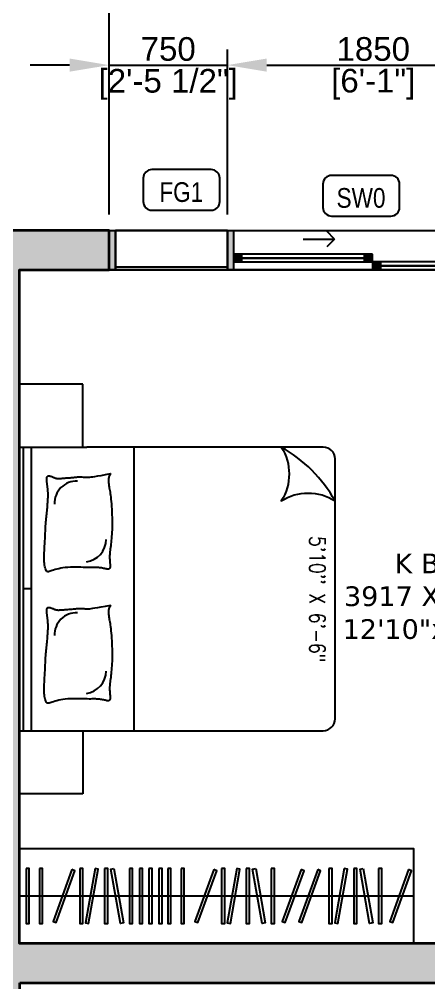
# Model space of a CAD drawing. Header units: millimetres. Extents: x 91566 to 131129, y 141753 to 207061.
# Drawn here: x 113881 to 116477, y 197751 to 203867 of the extents above; entities that cross this region are included whole.
import ezdxf
from ezdxf.enums import TextEntityAlignment as Align

# ---------------------------------------------------------------- set-up
doc = ezdxf.new("R2010")
doc.units = ezdxf.units.MM
doc.linetypes.add('Hidden Line', pattern=[978.055558, 705.555558, -272.5])
for name, color, linetype in [('A-Dimensions', 4, 'Continuous'), ('A-Furniture', 8, 'Continuous'), ('A-Hatch', 252, 'Continuous'), ('A-Room Boundary', 44, 'Continuous'), ('A-Text Main', 44, 'Continuous'), ('A-Window', 4, 'Continuous')]:
    doc.layers.add(name, color=color, linetype=linetype)
doc.layers.add('A-Wall', color=240, linetype='Continuous', lineweight=35)
doc.styles.add('2024-08-29_TOWER-A$0$simplex-0.8', font='simplex.shx', dxfattribs={"width": 0.8})
doc.styles.add('3BHK  WEST_UN-2$0$2024-08-30_TOWER-C$0$simplex-0.8', font='simplex.shx', dxfattribs={"width": 0.8})
doc.styles.add('3BHK  WEST_UN-2$0$grid_text', font='verdana.ttf')
doc.styles.add('ARIAL', font='ARIALN.TTF')
doc.styles.add('S', font='arial.ttf', dxfattribs={"height": 150})
doc.dimstyles.new('DIMSMALL', dxfattribs={"dimtxt": 150, "dimasz": 250, "dimexe": 100, "dimexo": 100, "dimgap": 25, "dimtad": 1, "dimdec": 0, "dimzin": 0, "dimdsep": 46, "dimtxsty": 'S', "dimcen": 0, "dimdle": 100, "dimclrd": 8, "dimclre": 8, "dimclrt": 256, "dimazin": 0, "dimtfac": 1, "dimtdec": 0, "dimtix": 1, "dimtmove": 0, "dimatfit": 3, "dimldrblk": '12_DatumFilled', "dimfxl": 1, "dimtolj": 1, "dimtzin": 0, "dimlwd": -1, "dimlwe": -1, "dimarcsym": 1})

# ---------------------------------------------------------------- blocks, each defined once
blk = doc.blocks.new('A$Cf35f70e6')
at = {"layer": 'A-Window', "linetype": 'Continuous'}
for points in [[(-3350, 0), (-3350, -250), (-3310, -250), (-3310, 0)], [(-2560, 0), (-2600, 0), (-2600, -250), (-2560, -250)], [(-750, 0), (-790, 0), (-790, -250), (-750, -250)], [(0, -250), (0, 0), (-40, 0), (-40, -250)], [(-2560, -200), (-2510, -200), (-2510, -150), (-2560, -150)], [(-1680, -150), (-1730, -150), (-1730, -200), (-1680, -200)], [(-1680, -250), (-1630, -250), (-1630, -200), (-1680, -200)], [(-790, -200), (-840, -200), (-840, -250), (-790, -250)]]:
    blk.add_hatch(color=256, dxfattribs=at).paths.add_polyline_path(points)
at = {"layer": 'A-Window', "linetype": 'Hidden Line'}
blk.add_line((-3350, 0), (0, 0), dxfattribs=at)
at = {"layer": 'A-Window', "linetype": 'Continuous'}
for p, q in [((-3350, -250), (-3350, 0)), ((-3350, 0), (0, 0)), ((-3350, 0), (-3310, 0)), ((-3350, -250), (-3350, 0)), ((-3350, -250), (-3350, 0)), ((-3350, -250), (-3350, 0)), ((-3310, 0), (-3310, -250)), ((-2600, 0), (-3310, 0)), ((-2600, -250), (-2600, 0)), ((-2600, 0), (-2560, 0)), ((-2560, 0), (-2560, -250)), ((-790, -250), (-790, 0)), ((-790, 0), (-750, 0)), ((-750, 0), (-750, -250)), ((-40, 0), (-750, 0)), ((-40, -250), (-40, 0)), ((-40, 0), (0, 0)), ((0, -250), (0, 0)), ((0, 0), (0, -250)), ((0, -250), (0, 0)), ((0, -250), (0, 0)), ((-2120, -55), (-1920, -55)), ((-1920, -55), (-1970, -5)), ((-1920, -55), (-1970, -105)), ((-2510, -150), (-2560, -150)), ((-2560, -150), (-2560, -200)), ((-2510, -200), (-2510, -150)), ((-2510, -175), (-1730, -175)), ((-1680, -150), (-1730, -150)), ((-1730, -150), (-1730, -200)), ((-1680, -200), (-1680, -150)), ((-3310, -232), (-2600, -232)), ((-2560, -200), (-2510, -200)), ((-1730, -200), (-1680, -200)), ((-1630, -200), (-1680, -200)), ((-1680, -200), (-1680, -250)), ((-1630, -250), (-1630, -200)), ((-1630, -225), (-840, -225)), ((-790, -200), (-840, -200)), ((-840, -200), (-840, -250)), ((-790, -250), (-790, -200)), ((-40, -232), (-750, -232)), ((-3350, -250), (0, -250)), ((-3310, -250), (-3350, -250)), ((-2560, -250), (-2600, -250)), ((-1680, -250), (-1630, -250)), ((-840, -250), (-790, -250)), ((-750, -250), (-790, -250)), ((0, -250), (-40, -250))]:
    blk.add_line(p, q, dxfattribs=at)
at = {"layer": 'A-Window', "linetype": 'Continuous', "flags": 128}
for points in [[(-2600, -250), (-3310, -250), (-3310, 0), (-2600, 0)], [(-40, 0), (-750, 0), (-750, -250), (-40, -250)], [(-2510, -175), (-1730, -175), (-1730, -150), (-2510, -150)], [(-2510, -200), (-1730, -200), (-1730, -175), (-2510, -175)], [(-1630, -225), (-840, -225), (-840, -200), (-1630, -200)], [(-1630, -250), (-840, -250), (-840, -225), (-1630, -225)]]:
    blk.add_lwpolyline(points, close=True, dxfattribs=at)
blk = doc.blocks.new('3BHK  WEST_UN-2$0$2024-08-30_TOWER-C$0$king size bed')
at = {"layer": 'A-Furniture'}
for p, q in [((0.825, 2), (-0.825, 2)), ((-0.9, 1.925), (-0.9, 0.425)), ((0.9, 0), (0.9, 1.925)), ((-0.9, 0.725), (0.9, 0.725)), ((-0.9, 0), (-0.9, 0.425)), ((0.9, 0.075), (-0.9, 0.075)), ((0, 0.075), (0, 0.025)), ((0, 0.075), (0, 0.075))]:
    blk.add_line(p, q, dxfattribs=at)
blk.add_lwpolyline([(-0.9, 1.6586, -0.292894), (-0.5586, 1.6586, -0.292894), (-0.5586, 2, 0.136668)], format="xyb", close=True, dxfattribs=at)
for points in [[(-0.7317, 0.5787), (-0.7264, 0.5744), (-0.7213, 0.571), (-0.7162, 0.5684), (-0.7111, 0.5664), (-0.7061, 0.5651), (-0.7012, 0.5642), (-0.6963, 0.5637), (-0.6914, 0.5635), (-0.6866, 0.5634), (-0.6818, 0.5635), (-0.6768, 0.5638), (-0.6717, 0.5642), (-0.6663, 0.5648), (-0.6607, 0.5656), (-0.6547, 0.5665), (-0.6482, 0.5675), (-0.6412, 0.5687), (-0.6335, 0.5701), (-0.6252, 0.5715), (-0.6161, 0.573), (-0.606, 0.5745), (-0.595, 0.576), (-0.5828, 0.5775), (-0.5695, 0.5789), (-0.5549, 0.5803), (-0.5392, 0.5815), (-0.5227, 0.5827), (-0.5057, 0.5837), (-0.4883, 0.5846), (-0.4708, 0.5853), (-0.4535, 0.5858), (-0.4365, 0.5862), (-0.4202, 0.5864), (-0.4044, 0.5863), (-0.3893, 0.5861), (-0.3746, 0.5857), (-0.3605, 0.5852), (-0.3468, 0.5844), (-0.3335, 0.5835), (-0.3207, 0.5825), (-0.3082, 0.5813), (-0.2962, 0.58), (-0.2845, 0.5786), (-0.2734, 0.5772), (-0.2628, 0.5759), (-0.2528, 0.5746), (-0.2434, 0.5735), (-0.2347, 0.5725), (-0.2266, 0.5718), (-0.2191, 0.5712), (-0.2121, 0.5708), (-0.2053, 0.5707), (-0.1987, 0.5707), (-0.1922, 0.5708), (-0.1856, 0.5712), (-0.1788, 0.5716), (-0.1717, 0.5722), (-0.1644, 0.5728), (-0.1572, 0.5733), (-0.1503, 0.5736), (-0.1438, 0.5737), (-0.138, 0.5733), (-0.1331, 0.5723), (-0.1292, 0.5707), (-0.1265, 0.5684), (-0.125, 0.5655), (-0.1243, 0.5619), (-0.1245, 0.5577), (-0.1252, 0.5531), (-0.1263, 0.5481), (-0.1276, 0.5428), (-0.129, 0.5372), (-0.1303, 0.5313), (-0.1315, 0.5253), (-0.1326, 0.5192), (-0.1336, 0.5129), (-0.1344, 0.5065), (-0.135, 0.5), (-0.1355, 0.4935), (-0.1359, 0.4869), (-0.1361, 0.4802), (-0.1362, 0.4734), (-0.1361, 0.4661), (-0.1361, 0.4583), (-0.136, 0.4496), (-0.136, 0.4399), (-0.1361, 0.4291), (-0.1363, 0.4169), (-0.1366, 0.4031), (-0.137, 0.3881), (-0.1373, 0.3722), (-0.1376, 0.3556), (-0.1376, 0.3388), (-0.1372, 0.322), (-0.1365, 0.3055), (-0.1352, 0.2896), (-0.1333, 0.2747), (-0.1309, 0.2608), (-0.1281, 0.248), (-0.1252, 0.2361), (-0.1221, 0.2253), (-0.1191, 0.2155), (-0.1163, 0.2068), (-0.1137, 0.1992), (-0.1117, 0.1927), (-0.1101, 0.1871), (-0.1093, 0.1824), (-0.1091, 0.1785), (-0.1097, 0.1751), (-0.1113, 0.1723), (-0.1138, 0.1697), (-0.1175, 0.1675), (-0.1222, 0.1653), (-0.1281, 0.1633), (-0.135, 0.1615), (-0.1427, 0.1599), (-0.1514, 0.1585), (-0.1607, 0.1573), (-0.1708, 0.1564), (-0.1814, 0.1559), (-0.1926, 0.1556), (-0.2043, 0.1557), (-0.2165, 0.1559), (-0.2293, 0.1564), (-0.2427, 0.1571), (-0.2567, 0.1578), (-0.2713, 0.1586), (-0.2866, 0.1594), (-0.3025, 0.1602), (-0.3188, 0.1609), (-0.3353, 0.1617), (-0.3517, 0.1624), (-0.3678, 0.1632), (-0.3834, 0.164), (-0.3982, 0.1648), (-0.412, 0.1656), (-0.4246, 0.1665), (-0.4362, 0.1674), (-0.4469, 0.1684), (-0.457, 0.1694), (-0.4668, 0.1704), (-0.4763, 0.1715), (-0.486, 0.1725), (-0.4959, 0.1736), (-0.5062, 0.1747), (-0.517, 0.1757), (-0.5279, 0.1767), (-0.539, 0.1776), (-0.5501, 0.1784), (-0.561, 0.1791), (-0.5717, 0.1796), (-0.5819, 0.18), (-0.5916, 0.1802), (-0.6009, 0.1801), (-0.6099, 0.1799), (-0.6186, 0.1796), (-0.6271, 0.179), (-0.6355, 0.1783), (-0.6439, 0.1774), (-0.6524, 0.1765), (-0.6611, 0.1753), (-0.6697, 0.1742), (-0.6782, 0.1732), (-0.6862, 0.1724), (-0.6937, 0.1719), (-0.7004, 0.1719), (-0.7061, 0.1725), (-0.7107, 0.1738), (-0.714, 0.1758), (-0.7161, 0.1786), (-0.7172, 0.1819), (-0.7174, 0.1857), (-0.7169, 0.1898), (-0.7159, 0.1942), (-0.7145, 0.1987), (-0.7128, 0.2031), (-0.7112, 0.2074), (-0.7095, 0.2117), (-0.7078, 0.2158), (-0.7063, 0.2199), (-0.7048, 0.2239), (-0.7035, 0.228), (-0.7025, 0.2321), (-0.7017, 0.2362), (-0.7011, 0.2403), (-0.7009, 0.2446), (-0.7008, 0.249), (-0.701, 0.2536), (-0.7012, 0.2584), (-0.7016, 0.2634), (-0.7021, 0.2687), (-0.7025, 0.2744), (-0.703, 0.2803), (-0.7035, 0.2866), (-0.7039, 0.2931), (-0.7044, 0.2998), (-0.7049, 0.3066), (-0.7054, 0.3135), (-0.706, 0.3204), (-0.7066, 0.3273), (-0.7073, 0.3341), (-0.708, 0.3409), (-0.7088, 0.3476), (-0.7094, 0.3543), (-0.71, 0.361), (-0.7105, 0.3677), (-0.7108, 0.3745), (-0.7109, 0.3813), (-0.7108, 0.3882), (-0.7105, 0.3952), (-0.7101, 0.4023), (-0.7097, 0.4094), (-0.7093, 0.4165), (-0.7091, 0.4237), (-0.7089, 0.431), (-0.709, 0.4383), (-0.7094, 0.4457), (-0.7103, 0.4542), (-0.7116, 0.4646), (-0.7137, 0.4778), (-0.7166, 0.4949), (-0.7205, 0.5168), (-0.7255, 0.5444), (-0.7317, 0.5787)], [(0.1033, 0.5787), (0.1086, 0.5744), (0.1137, 0.571), (0.1188, 0.5684), (0.1239, 0.5664), (0.1289, 0.5651), (0.1338, 0.5642), (0.1387, 0.5637), (0.1436, 0.5635), (0.1484, 0.5634), (0.1532, 0.5635), (0.1582, 0.5638), (0.1633, 0.5642), (0.1687, 0.5648), (0.1743, 0.5656), (0.1803, 0.5665), (0.1868, 0.5675), (0.1938, 0.5687), (0.2015, 0.5701), (0.2098, 0.5715), (0.2189, 0.573), (0.229, 0.5745), (0.24, 0.576), (0.2522, 0.5775), (0.2655, 0.5789), (0.2801, 0.5803), (0.2958, 0.5815), (0.3123, 0.5827), (0.3293, 0.5837), (0.3467, 0.5846), (0.3642, 0.5853), (0.3815, 0.5858), (0.3985, 0.5862), (0.4148, 0.5864), (0.4306, 0.5863), (0.4457, 0.5861), (0.4604, 0.5857), (0.4745, 0.5852), (0.4882, 0.5844), (0.5015, 0.5835), (0.5143, 0.5825), (0.5268, 0.5813), (0.5388, 0.58), (0.5505, 0.5786), (0.5616, 0.5772), (0.5722, 0.5759), (0.5822, 0.5746), (0.5916, 0.5735), (0.6003, 0.5725), (0.6084, 0.5718), (0.6159, 0.5712), (0.6229, 0.5708), (0.6297, 0.5707), (0.6363, 0.5707), (0.6428, 0.5708), (0.6494, 0.5712), (0.6562, 0.5716), (0.6633, 0.5722), (0.6706, 0.5728), (0.6778, 0.5733), (0.6847, 0.5736), (0.6912, 0.5737), (0.697, 0.5733), (0.7019, 0.5723), (0.7058, 0.5707), (0.7085, 0.5684), (0.71, 0.5655), (0.7107, 0.5619), (0.7105, 0.5577), (0.7098, 0.5531), (0.7087, 0.5481), (0.7074, 0.5428), (0.706, 0.5372), (0.7047, 0.5313), (0.7035, 0.5253), (0.7024, 0.5192), (0.7014, 0.5129), (0.7006, 0.5065), (0.7, 0.5), (0.6995, 0.4935), (0.6991, 0.4869), (0.6989, 0.4802), (0.6988, 0.4734), (0.6989, 0.4661), (0.6989, 0.4583), (0.699, 0.4496), (0.699, 0.4399), (0.6989, 0.4291), (0.6987, 0.4169), (0.6984, 0.4031), (0.698, 0.3881), (0.6977, 0.3722), (0.6974, 0.3556), (0.6974, 0.3388), (0.6978, 0.322), (0.6985, 0.3055), (0.6998, 0.2896), (0.7017, 0.2747), (0.7041, 0.2608), (0.7069, 0.248), (0.7098, 0.2361), (0.7129, 0.2253), (0.7159, 0.2155), (0.7187, 0.2068), (0.7213, 0.1992), (0.7233, 0.1927), (0.7249, 0.1871), (0.7257, 0.1824), (0.7259, 0.1785), (0.7253, 0.1751), (0.7237, 0.1723), (0.7212, 0.1697), (0.7175, 0.1675), (0.7128, 0.1653), (0.7069, 0.1633), (0.7, 0.1615), (0.6923, 0.1599), (0.6836, 0.1585), (0.6743, 0.1573), (0.6642, 0.1564), (0.6536, 0.1559), (0.6424, 0.1556), (0.6307, 0.1557), (0.6185, 0.1559), (0.6057, 0.1564), (0.5923, 0.1571), (0.5783, 0.1578), (0.5637, 0.1586), (0.5484, 0.1594), (0.5325, 0.1602), (0.5162, 0.1609), (0.4997, 0.1617), (0.4833, 0.1624), (0.4672, 0.1632), (0.4516, 0.164), (0.4368, 0.1648), (0.423, 0.1656), (0.4104, 0.1665), (0.3988, 0.1674), (0.3881, 0.1684), (0.378, 0.1694), (0.3682, 0.1704), (0.3587, 0.1715), (0.349, 0.1725), (0.3391, 0.1736), (0.3288, 0.1747), (0.318, 0.1757), (0.3071, 0.1767), (0.296, 0.1776), (0.2849, 0.1784), (0.274, 0.1791), (0.2633, 0.1796), (0.2531, 0.18), (0.2434, 0.1802), (0.2341, 0.1801), (0.2251, 0.1799), (0.2164, 0.1796), (0.2079, 0.179), (0.1995, 0.1783), (0.1911, 0.1774), (0.1826, 0.1765), (0.1739, 0.1753), (0.1653, 0.1742), (0.1568, 0.1732), (0.1488, 0.1724), (0.1413, 0.1719), (0.1346, 0.1719), (0.1289, 0.1725), (0.1243, 0.1738), (0.121, 0.1758), (0.1189, 0.1786), (0.1178, 0.1819), (0.1176, 0.1857), (0.1181, 0.1898), (0.1191, 0.1942), (0.1205, 0.1987), (0.1222, 0.2031), (0.1238, 0.2074), (0.1255, 0.2117), (0.1272, 0.2158), (0.1287, 0.2199), (0.1302, 0.2239), (0.1315, 0.228), (0.1325, 0.2321), (0.1333, 0.2362), (0.1339, 0.2403), (0.1341, 0.2446), (0.1342, 0.249), (0.134, 0.2536), (0.1338, 0.2584), (0.1334, 0.2634), (0.1329, 0.2687), (0.1325, 0.2744), (0.132, 0.2803), (0.1315, 0.2866), (0.1311, 0.2931), (0.1306, 0.2998), (0.1301, 0.3066), (0.1296, 0.3135), (0.129, 0.3204), (0.1284, 0.3273), (0.1277, 0.3341), (0.127, 0.3409), (0.1262, 0.3476), (0.1256, 0.3543), (0.125, 0.361), (0.1245, 0.3677), (0.1242, 0.3745), (0.1241, 0.3813), (0.1242, 0.3882), (0.1245, 0.3952), (0.1249, 0.4023), (0.1253, 0.4094), (0.1257, 0.4165), (0.1259, 0.4237), (0.1261, 0.431), (0.126, 0.4383), (0.1256, 0.4457), (0.1247, 0.4542), (0.1234, 0.4646), (0.1213, 0.4778), (0.1184, 0.4949), (0.1145, 0.5168), (0.1095, 0.5444), (0.1033, 0.5787)], [(0.9, 0.025), (-0.9, 0.025)], [(-0.9, 0), (0.9, 0)]]:
    blk.add_lwpolyline(points, dxfattribs=at)
for centre, radius, start, end in [((-0.825, 1.925), 0.075, 89.99998, 179.99998), ((0.825, 1.925), 0.075, 359.99998, 89.99998), ((-0.3124, 0.406), 0.1418, 7.34131, 90.47004), ((0.5226, 0.406), 0.1418, 7.34131, 90.47004), ((-0.545, 0.3601), 0.1387, 177.31907, 272.68089), ((0.29, 0.3601), 0.1387, 177.31907, 272.68089)]:
    blk.add_arc(centre, radius, start, end, dxfattribs=at)
at = {"layer": 'A-Furniture', "ltscale": 5, "insert": (-0.3357, 1.9373), "char_height": 0.1, "width": 1.163145, "attachment_point": 1, "style": '3BHK  WEST_UN-2$0$2024-08-30_TOWER-C$0$simplex-0.8'}
blk.add_mtext('5\'10\'\' X 6\'-6"', dxfattribs=at)
blk = doc.blocks.new('3BHK  WEST_UN-2$0$wardrobe fur')
at = {"layer": 'A-Furniture', "linetype": 'Continuous'}
for points in [[(36552.1, -50814.3), (36552.1, -51414.3), (39052.1, -51414.3), (39052.1, -50814.3)], [(36592.5, -50939.3), (36592.5, -51289.3), (36612.5, -51289.3), (36612.5, -50939.3)], [(36677, -50939.3), (36677, -51289.3), (36697, -51289.3), (36697, -50939.3)], [(36933.4, -50939.3), (36933.4, -51289.3), (36953.4, -51289.3), (36953.4, -50939.3)], [(37030.7, -50940.2), (36969.9, -51284.9), (36989.6, -51288.4), (37050.4, -50943.7)], [(37090.5, -50939.3), (37090.5, -51289.3), (37110.5, -51289.3), (37110.5, -50939.3)], [(37150.2, -50940.2), (37211, -51284.9), (37191.3, -51288.4), (37130.5, -50943.7)], [(37248.4, -50939.3), (37248.4, -51289.3), (37268.4, -51289.3), (37268.4, -50939.3)], [(37311.6, -50939.3), (37311.6, -51289.3), (37331.6, -51289.3), (37331.6, -50939.3)], [(37371.8, -50939.3), (37371.8, -51289.3), (37391.8, -51289.3), (37391.8, -50939.3)], [(37435.3, -50939.3), (37435.3, -51289.3), (37455.3, -51289.3), (37455.3, -50939.3)], [(37491.3, -50939.3), (37491.3, -51289.3), (37511.3, -51289.3), (37511.3, -50939.3)], [(37575.8, -50939.3), (37575.8, -51289.3), (37595.8, -51289.3), (37595.8, -50939.3)], [(37832.2, -50939.3), (37832.2, -51289.3), (37852.2, -51289.3), (37852.2, -50939.3)], [(37929.5, -50940.2), (37868.7, -51284.9), (37888.4, -51288.4), (37949.2, -50943.7)], [(37989.3, -50939.3), (37989.3, -51289.3), (38009.3, -51289.3), (38009.3, -50939.3)], [(38049, -50940.2), (38109.7, -51284.9), (38090, -51288.4), (38029.3, -50943.7)], [(38147.2, -50939.3), (38147.2, -51289.3), (38167.2, -51289.3), (38167.2, -50939.3)], [(38513.3, -50939.3), (38513.3, -51289.3), (38533.3, -51289.3), (38533.3, -50939.3)], [(38610.6, -50940.2), (38549.8, -51284.9), (38569.5, -51288.4), (38630.3, -50943.7)], [(38670.4, -50939.3), (38670.4, -51289.3), (38690.4, -51289.3), (38690.4, -50939.3)], [(38730.1, -50940.2), (38790.8, -51284.9), (38771.1, -51288.4), (38710.4, -50943.7)], [(38828.3, -50939.3), (38828.3, -51289.3), (38848.3, -51289.3), (38848.3, -50939.3)], [(36883.9, -50946.4), (36764.2, -51275.3), (36783, -51282.1), (36902.7, -50953.3)], [(37782.6, -50946.4), (37662.9, -51275.3), (37681.7, -51282.1), (37801.4, -50953.3)], [(38337.1, -50946.4), (38217.4, -51275.3), (38236.2, -51282.1), (38355.9, -50953.3)], [(38441.9, -50946.4), (38322.2, -51275.3), (38341, -51282.1), (38460.7, -50953.3)], [(39018.2, -50946.4), (38898.5, -51275.3), (38917.3, -51282.1), (39037, -50953.3)]]:
    blk.add_lwpolyline(points, close=True, dxfattribs=at)
blk.add_lwpolyline([(39052.1, -51114.3), (36552.1, -51114.3)], dxfattribs=at)
blk = doc.blocks.new('2024-08-29_TOWER-A$0$WNTG')
at = {"layer": 'A-Text Main'}
blk.add_lwpolyline([(-187.8, 246.2), (187.8, 246.2, -0.414214), (242.8, 191.2), (242.8, 43.3, -0.414214), (187.8, -11.7), (-187.8, -11.7, -0.414214), (-242.8, 43.3), (-242.8, 191.2, -0.414214)], format="xyb", close=True, dxfattribs=at)
at = {"layer": 'A-Text Main', "style": '2024-08-29_TOWER-A$0$simplex-0.8', "width": 0.8}
blk.add_attdef('WNTG', text='', height=150, dxfattribs=at).set_placement((-1.6, 43), align=Align.CENTER)
blk = doc.blocks.new('Unit_2')
at = {"layer": 'A-Hatch', "linetype": 'Continuous'}
h = blk.add_hatch(color=256, dxfattribs=at)
h.dxf.hatch_style = 1
h.paths.add_polyline_path([(252.1, 9544.7), (4266.6, 9544.7), (4266.6, 9794.7), (250, 9794.7), (250, 14070.1), (817, 14070.1), (817, 14320.1), (0, 14320.1), (0, 9197), (252.1, 9197)])
h.paths.add_polyline_path([(6027, 13970.8), (6027, 14320.1), (4167, 14320.1), (4167, 14070.1), (5777, 14070.1), (5777, 13970.8)])
h.paths.add_polyline_path([(7687, 14320.1), (7437, 14320.1), (7437, 12653), (7687, 12653), (7687, 14070.1), (9364.7, 14070.1), (9364.7, 14320.1)])
h.paths.add_polyline_path([(5777, 13220.8), (5777, 9544.7), (7687, 9544.7), (7687, 9794.7), (6027, 9794.7), (6027, 13220.8)])
h.paths.add_polyline_path([(11114.6, 9794.7), (8686.6, 9794.7), (8686.6, 9544.7), (11364.6, 9544.7), (11364.6, 13220.1), (11114.6, 13220.1)])
h.paths.add_polyline_path([(11364.6, 5755), (8726.6, 5755), (8726.6, 5505), (11114.6, 5505), (11114.6, 0), (11364.6, 0)])
h.paths.add_polyline_path([(7625, 250), (7625, 3195), (5741, 3195), (5741, 2995), (7425, 2995), (7425, 250), (6799.5, 250), (6799.5, 0), (8075, 0), (8075, 250)])
h.paths.add_polyline_path([(4327, 1729.3), (4327, 3735), (4127, 3735), (4127, 1729.3)], flags=17)
h.paths.add_polyline_path([(250, 5532), (4327, 5532), (4327, 4735), (4127, 4735), (4127, 5332), (250, 5332), (250, 250), (3029.9, 250), (3029.9, 0), (0, 0), (0, 7997), (250, 7997)])
h.paths.add_polyline_path([(4129.9, 0), (6049.5, 0), (6049.5, 250), (5841, 250), (5841, 962.8), (5741, 962.8), (5741, 250), (4129.9, 250)])
at = {"layer": 'A-Furniture'}
for points in [[(650, 13344.7), (250, 13344.7), (250, 12944.7), (650, 12944.7)], [(650, 10744.7), (250, 10744.7), (250, 11144.7), (650, 11144.7)]]:
    blk.add_lwpolyline(points, close=True, dxfattribs=at)
at = {"layer": 'A-Furniture', "linetype": 'Continuous'}
blk.add_lwpolyline([(252.1, 9544.7), (4266.6, 9544.7), (4266.6, 9199.7), (252.1, 9198.8)], close=True, dxfattribs=at)
at = {"layer": 'A-Room Boundary', "linetype": 'Continuous'}
blk.add_lwpolyline([(4167, 14070.1), (250, 14070.1), (250, 9794.7), (4167, 9794.7)], close=True, dxfattribs=at)
at = {"layer": 'A-Wall'}
blk.add_lwpolyline([(252.1, 9544.7), (4266.6, 9544.7), (4266.6, 9794.7), (250, 9794.7), (250, 14070.1), (817, 14070.1), (817, 14320.1), (0, 14320.1), (0, 9197), (252.1, 9197)], close=True, dxfattribs=at)
at = {"layer": 'A-Furniture', "ltscale": 600, "xscale": 1000, "yscale": 1000, "zscale": 1000, "rotation": 270}
blk.add_blockref('3BHK  WEST_UN-2$0$2024-08-30_TOWER-C$0$king size bed', (250, 12044.7), dxfattribs=at)
at = {"layer": 'A-Furniture'}
blk.add_blockref('3BHK  WEST_UN-2$0$wardrobe fur', (-36302.1, 61209), dxfattribs=at)
at = {"layer": 'A-Window'}
ref = blk.add_blockref('2024-08-29_TOWER-A$0$WNTG', (1276.5, 14694.6), dxfattribs=dict(at, xscale=-1, rotation=180))
ref.add_attrib('WNTG', 'FG1', dxfattribs={"layer": 'A-Text Main', "height": 125, "style": 'ARIAL'}).set_placement((1274.9, 14501.1), align=Align.CENTER)
ref = blk.add_blockref('2024-08-29_TOWER-A$0$WNTG', (2416.1, 14657.5), dxfattribs=dict(at, xscale=-1, rotation=180))
ref.add_attrib('WNTG', 'SW0', dxfattribs={"layer": 'A-Text Main', "height": 125, "style": 'ARIAL'}).set_placement((2414.5, 14464), align=Align.CENTER)
blk.add_blockref('A$Cf35f70e6', (4167, 14320.1), dxfattribs=at)
at = {"layer": 'A-Text Main', "linetype": 'Continuous', "insert": (2856.1, 11997, 0), "char_height": 125, "width": 1105.011, "attachment_point": 5, "style": '3BHK  WEST_UN-2$0$grid_text'}
blk.add_mtext('K B R\\P3917 X 4275\\P12\'10"x14\'0"', dxfattribs=at)
blk = doc.blocks.new('*D209')
at = {"layer": 'A-Dimensions', "color": 8, "transparency": 16777216}
for p, q in [((114450.6, 202626.5), (114450.6, 203675.7)), ((115200.6, 202626.5), (115200.6, 203675.7)), ((114200.6, 203575.7), (113950.6, 203575.7)), ((114450.6, 203575.7), (115200.6, 203575.7)), ((115450.6, 203575.7), (115700.6, 203575.7))]:
    blk.add_line(p, q, dxfattribs=at)
for points in [[(114200.6, 203617.4), (114200.6, 203534), (114450.6, 203575.7)], [(115450.6, 203617.4), (115450.6, 203534), (115200.6, 203575.7)]]:
    blk.add_solid(points, dxfattribs=at)
at = {"layer": 'Defpoints', "color": 0, "transparency": 16777216}
for p in [(115200.6, 203575.7), (114450.6, 202526.5), (115200.6, 202526.5)]:
    blk.add_point(p, dxfattribs=at)
at = {"layer": 'A-Dimensions', "lineweight": 30, "transparency": 16777216, "char_height": 150, "attachment_point": 5, "style": 'S'}
for s, insert in [('\\A1;750', (114825.6, 203677.3)), ('\\A1;[2\'-5 1/2"]', (114825.6, 203453.6))]:
    blk.add_mtext(s, dxfattribs=dict(at, insert=insert))
blk = doc.blocks.new('12_DatumFilled')
at = {"color": 8, "linetype": 'ByBlock'}
blk.add_solid([(0, 0.577), (-1, 0), (0, -0.577)], dxfattribs=at)
blk = doc.blocks.new('*D210')
at = {"layer": 'A-Dimensions', "color": 8, "transparency": 16777216}
for p, q in [((115200.6, 202626.5), (115200.6, 203675.7)), ((117050.6, 202626.5), (117050.6, 203675.7)), ((115450.6, 203575.7), (116800.6, 203575.7))]:
    blk.add_line(p, q, dxfattribs=at)
for points in [[(115450.6, 203617.4), (115450.6, 203534), (115200.6, 203575.7)], [(116800.6, 203617.4), (116800.6, 203534), (117050.6, 203575.7)]]:
    blk.add_solid(points, dxfattribs=at)
at = {"layer": 'Defpoints', "color": 0, "transparency": 16777216}
for p in [(117050.6, 203575.7), (115200.6, 202526.5), (117050.6, 202526.5)]:
    blk.add_point(p, dxfattribs=at)
at = {"layer": 'A-Dimensions', "lineweight": 30, "transparency": 16777216, "char_height": 150, "attachment_point": 5, "style": 'S'}
for s, insert in [('\\A1;1850', (116125.6, 203677.3)), ('\\A1;[6\'-1"]', (116125.6, 203454.6))]:
    blk.add_mtext(s, dxfattribs=dict(at, insert=insert))
blk = doc.blocks.new('*D227')
at = {"layer": 'A-Dimensions', "color": 8, "linetype": 'Continuous', "transparency": 16777216}
for p, q in [((114450.6, 202626.5), (114450.6, 204248.2)), ((117802.7, 202626.5), (117802.7, 204248.2)), ((114700.6, 204148.2), (117552.7, 204148.2))]:
    blk.add_line(p, q, dxfattribs=at)
for points in [[(114700.6, 204189.9), (114700.6, 204106.6), (114450.6, 204148.2)], [(117552.7, 204189.9), (117552.7, 204106.6), (117802.7, 204148.2)]]:
    blk.add_solid(points, dxfattribs=at)
at = {"layer": 'Defpoints', "color": 0, "linetype": 'Continuous', "transparency": 16777216}
for p in [(117802.7, 204148.2), (114450.6, 202526.5), (117802.7, 202526.5)]:
    blk.add_point(p, dxfattribs=at)
at = {"layer": 'A-Dimensions', "linetype": 'Continuous', "transparency": 16777216, "char_height": 150, "attachment_point": 5, "style": 'S'}
for s, insert in [('\\A1;3352', (116126.6, 204249.9)), ("\\A1;[11']", (116126.6, 204027.1))]:
    blk.add_mtext(s, dxfattribs=dict(at, insert=insert))

msp = doc.modelspace()

# ---------------------------------------------------------------- block references
at = {"linetype": 'Continuous'}
msp.add_blockref('Unit_2', (113633.6, 188206.3), dxfattribs=at)

# ---------------------------------------------------------------- next in the draw order: dimensions: what is measured, and where the dimension line sits
at = {"layer": 'A-Dimensions', "linetype": 'Continuous'}
dim = msp.add_linear_dim(base=(117802.7, 204148.2), p1=(114450.6, 202526.5), p2=(117802.7, 202526.5), dimstyle='DIMSMALL', override={"dimpost": '\\X'}, dxfattribs=at)
dim.commit()
dim.dimension.update_dxf_attribs({"geometry": '*D227', "text_midpoint": (116126.6, 204148.2)})
at = {"layer": 'A-Dimensions', "lineweight": 30}
for base, p1, p2, picture, middle in [((115200.6, 203575.7), (114450.6, 202526.5), (115200.6, 202526.5), '*D209', (114825.6, 203575.7)), ((117050.6, 203575.7), (115200.6, 202526.5), (117050.6, 202526.5), '*D210', (116125.6, 203575.7))]:
    dim = msp.add_linear_dim(base=base, p1=p1, p2=p2, dimstyle='DIMSMALL', override={"dimpost": '\\X'}, dxfattribs=at)
    dim.commit()
    dim.dimension.update_dxf_attribs({"geometry": picture, "text_midpoint": middle})

doc.saveas('drawing.dxf')
